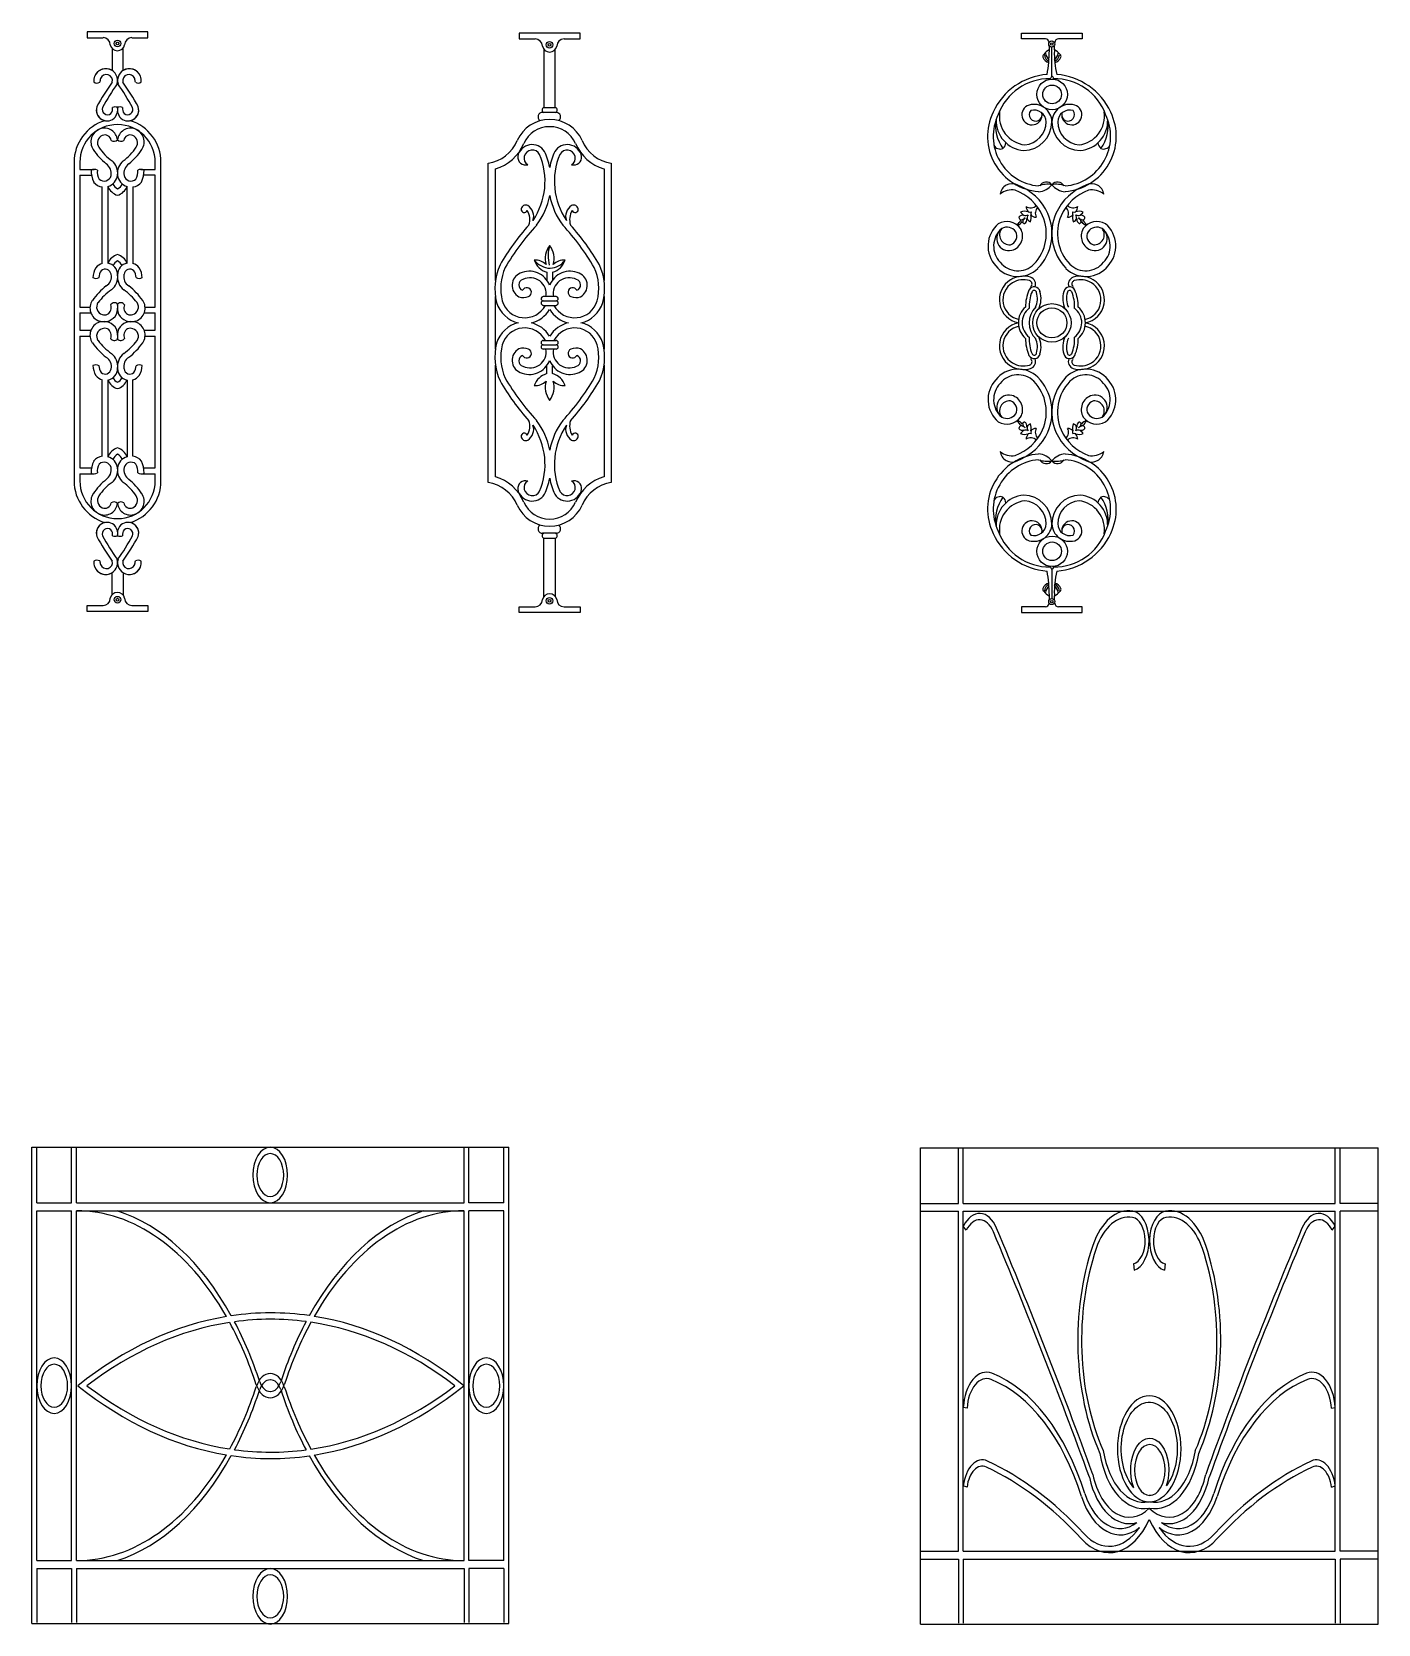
# Model space of a CAD drawing. Header units: millimetres. Extents: x 2621 to 26934, y 11979 to 27988.
# Drawn here: x 2782 to 5605, y 15714 to 19052 of the extents above; entities that cross this region are included whole.
import ezdxf

# ---------------------------------------------------------------- set-up
doc = ezdxf.new("R2010")
doc.units = ezdxf.units.MM

# ---------------------------------------------------------------- blocks, each defined once
blk = doc.blocks.new('A$C1EE02DB1')
for p, q in [((86, 675), (15.2, 675)), ((15.2, 675), (15.2, 668.2)), ((15.2, 668.2), (33.7, 668.2)), ((67.3, 668.2), (86, 668.2)), ((86, 668.2), (86, 675)), ((44.3, 655.6), (44.3, 630)), ((57, 630), (57, 656)), ((0, 523.1), (0, 151.9)), ((6.7, 523.1), (6.7, 514.8)), ((94.5, 514.8), (94.5, 523.1)), ((101.2, 151.9), (101.2, 523.1)), ((6.7, 514.8), (23.5, 514.8)), ((6.7, 507.9), (20.4, 507.9)), ((6.7, 507.9), (6.7, 354.4)), ((77.8, 514.8), (94.5, 514.8)), ((94.5, 507.9), (80.8, 507.9)), ((94.5, 354.4), (94.5, 507.9)), ((32.7, 405.3), (32.7, 494.4)), ((39.4, 494.9), (39.4, 405.6)), ((61.8, 405.6), (61.8, 494.9)), ((68.6, 494.4), (68.6, 405.3)), ((6.7, 354.4), (18.6, 354.4)), ((82.6, 354.4), (94.5, 354.4)), ((6.7, 347.6), (19.7, 347.6)), ((6.7, 347.6), (6.7, 327.4)), ((81.6, 347.6), (94.5, 347.6)), ((94.5, 327.4), (94.5, 347.6)), ((6.7, 327.4), (19.7, 327.4)), ((6.7, 320.6), (18.6, 320.6)), ((6.7, 320.6), (6.7, 167.1)), ((81.6, 327.4), (94.5, 327.4)), ((82.6, 320.6), (94.5, 320.6)), ((94.5, 167.1), (94.5, 320.6)), ((32.7, 180.6), (32.7, 269.7)), ((39.4, 269.4), (39.4, 180.1)), ((61.8, 269.4), (61.8, 180.1)), ((68.6, 180.6), (68.6, 269.7)), ((6.7, 167.1), (20.4, 167.1)), ((81, 167.1), (94.5, 167.1)), ((6.7, 160.2), (23.5, 160.2)), ((6.7, 160.2), (6.7, 151.9)), ((78.1, 160.2), (94.5, 160.2)), ((94.5, 151.9), (94.5, 160.2)), ((44.3, 19.4), (44.3, 45)), ((57, 45), (57, 19)), ((15.2, 0), (15.2, 6.7)), ((15.2, 6.7), (33.7, 6.7)), ((67.3, 6.7), (86, 6.7)), ((86, 6.7), (86, 0)), ((86, 0), (15.2, 0))]:
    blk.add_line(p, q)
for centre, radius in [((50.5, 661.4), 3.86), ((50.5, 661.4), 1.63), ((50.5, 13.6), 3.86), ((50.5, 13.6), 1.63)]:
    blk.add_circle(centre, radius)
for centre, radius, start, end in [((33.7, 659.8), 8.44, 0, 90), ((67.3, 659.8), 8.44, 90, 180), ((50.5, 661.5), 8.52, 191.3974, 348.6026), ((36.9, 618.3), 13.8, 57.5157, 158.8669), ((36.9, 618.3), 13.8, 343.268, 158.8669), ((64.4, 618.3), 13.8, 21.1331, 196.732), ((64.4, 618.3), 13.8, 21.1331, 122.4843), ((36.8, 618), 13.9, 157.3777, 185.4973), ((36.8, 618), 13.9, 157.3777, 185.4973), ((26.7, 621.3), 5.91, 231.2273, 301.6952), ((26.7, 621.3), 5.91, 231.2273, 301.6952), ((275.2, 450.6), 284.1, 144.3003, 151.0912), ((275.2, 450.6), 284.1, 144.3003, 151.0912), ((109.4, 602.3), 80.8, 166.9436, 170.0541), ((109.4, 602.3), 80.8, 166.9436, 170.0541), ((37.5, 618), 7.25, 346.6911, 159.7743), ((37.5, 618), 7.25, 346.6911, 159.7743), ((308.8, 436.1), 314.2, 145.43, 151.2912), ((-207.6, 436.1), 314.2, 28.7088, 34.57), ((63.8, 618), 7.25, 20.2257, 193.3089), ((63.8, 618), 7.25, 20.2257, 193.3089), ((-174, 450.6), 284.1, 28.9088, 35.6997), ((-174, 450.6), 284.1, 28.9088, 35.6997), ((-8.1, 602.3), 80.8, 9.9459, 13.0564), ((-8.1, 602.3), 80.8, 9.9459, 13.0564), ((74.5, 621.3), 5.91, 238.3048, 308.7727), ((74.5, 621.3), 5.91, 238.3048, 308.7727), ((64.4, 618), 13.9, 354.5027, 22.6223), ((64.4, 618), 13.9, 354.5027, 22.6223), ((38.4, 583.8), 12.5, 160.9912, 258.2495), ((38.4, 583.8), 12.5, 160.9912, 321.3143), ((39, 584.7), 6.2, 157.8604, 308.5879), ((36.2, 585.4), 8.66, 320.208, 10.4545), ((47.9, 577.9), 9.59, 73.6182, 109.6901), ((35.3, 584.7), 15.5, 326.1326, 9.1249), ((65.9, 584.7), 15.5, 170.8751, 213.8674), ((53.3, 577.9), 9.59, 70.3099, 106.3818), ((62.8, 583.8), 12.5, 218.6857, 19.0088), ((65, 585.4), 8.66, 169.5455, 219.792), ((62.3, 584.7), 6.2, 231.4121, 22.1396), ((62.8, 583.8), 12.5, 281.7505, 19.0088), ((50.6, 523.1), 50.6, 106.9469, 180), ((50.6, 523.1), 43.9, 0, 180), ((35.8, 546.7), 16.2, 109.941, 213.1398), ((35.4, 547.5), 15.3, 6.3186, 109.479), ((65.8, 547.5), 15.3, 70.521, 173.6814), ((50.6, 523.1), 50.6, 0, 73.0531), ((65.4, 546.7), 16.2, 326.8602, 70.059), ((81.3, 576.6), 70.5, 213.2552, 231.5489), ((36.8, 545.8), 9.48, 115.224, 213.6181), ((75.7, 570.6), 55.6, 212.7793, 235.476), ((35.7, 547.1), 7.82, 10.8685, 111.7365), ((46.6, 553.1), 5.57, 233.8518, 315.5755), ((54.6, 553.1), 5.57, 224.4245, 306.1482), ((25.6, 570.6), 55.6, 304.524, 327.2207), ((65.6, 547.1), 7.82, 68.2635, 169.1315), ((20, 576.6), 70.5, 308.4511, 326.7448), ((64.4, 545.8), 9.48, 326.3819, 64.776), ((29.3, 509.9), 14, 350.3761, 54.5278), ((31.2, 510.2), 19.6, 354.3305, 48.4318), ((70.1, 510.2), 19.6, 131.5682, 185.6695), ((72, 509.9), 14, 125.4722, 189.6239), ((23.3, 507.2), 7.61, 59.5933, 117.7386), ((51, 513.4), 31.2, 179.094, 205.4578), ((43.7, 511.8), 16.7, 173.2411, 210.1625), ((34.9, 509.8), 8.53, 229.0105, 344.6945), ((35, 510), 15.8, 286.4617, 353.4265), ((66.3, 510), 15.8, 186.5735, 253.5383), ((66.4, 509.8), 8.53, 195.3055, 310.9895), ((57.5, 511.8), 16.7, 329.8375, 6.7589), ((78, 507.2), 7.61, 62.2614, 120.4067), ((50.3, 513.4), 31.2, 334.5422, 0.906), ((35, 510), 15.8, 219.4969, 261.7334), ((55.6, 501.3), 17.4, 201.516, 253.3503), ((56.7, 502.9), 12.5, 203.0275, 240.9035), ((44.6, 502.9), 12.5, 299.0965, 336.9725), ((45.6, 501.3), 17.4, 286.6497, 338.484), ((66.3, 510), 15.8, 278.2666, 320.5031), ((55.6, 398.9), 17.4, 106.6497, 157.4012), ((56.7, 397.3), 12.5, 119.0965, 153.9413), ((45.6, 398.9), 17.4, 22.5988, 73.3503), ((44.6, 397.3), 12.5, 26.0587, 60.9035), ((44.2, 388.1), 22.3, 147.3632, 178.5803), ((36.7, 391.9), 14, 106.4257, 143.6918), ((41.1, 389.3), 12.1, 142.2004, 182.2897), ((36.2, 391.6), 6.98, 8.379, 131.8246), ((31.2, 389.7), 12.3, 300.5816, 13.511), ((36.7, 391.9), 14, 0.2184, 78.5182), ((31.6, 389.6), 19.2, 308.0247, 6.9427), ((69.7, 389.6), 19.2, 173.0573, 231.9753), ((64.6, 391.9), 14, 101.4818, 179.7816), ((70.1, 389.7), 12.3, 166.489, 239.4184), ((65.1, 391.6), 6.98, 48.1754, 171.621), ((64.6, 391.9), 14, 36.3082, 73.5743), ((60.1, 389.3), 12.1, 357.7103, 37.7996), ((57.1, 388.1), 22.3, 1.4197, 32.6368), ((92.3, 310.4), 87.9, 128.5982, 143.8854), ((25.3, 395), 7.15, 241.3593, 301.3999), ((83.9, 316.5), 70.7, 124.8953, 142.3512), ((17.4, 316.5), 70.7, 37.6488, 55.1047), ((9, 310.4), 87.9, 36.1146, 51.4018), ((76, 395), 7.15, 238.6001, 298.6407), ((34.7, 353.4), 16.2, 146.8602, 250.059), ((35.3, 354.5), 9.06, 145.4578, 253.646), ((46.9, 354.5), 5.02, 42.0023, 149.0697), ((34.8, 353.8), 8.5, 340.2581, 22.9375), ((23, 354.9), 27.8, 341.6527, 6.176), ((78.3, 354.9), 27.8, 173.824, 198.3473), ((54.4, 354.5), 5.02, 30.9303, 137.9977), ((66.5, 353.8), 8.5, 157.0625, 199.7419), ((65.9, 354.5), 9.06, 286.354, 34.5422), ((66.5, 353.4), 16.2, 289.941, 33.1398), ((34.7, 321.6), 16.2, 109.941, 213.1398), ((34.6, 354.3), 16.9, 251.6066, 331.0249), ((34.6, 320.7), 16.9, 28.9751, 108.3934), ((35.7, 352.4), 7.19, 245.8955, 347.9781), ((66.7, 354.3), 16.9, 208.9751, 288.3934), ((66.7, 320.7), 16.9, 71.6066, 151.0249), ((65.5, 352.4), 7.19, 192.0219, 294.1045), ((66.5, 321.6), 16.2, 326.8602, 70.059), ((35.3, 320.5), 9.06, 106.354, 214.5422), ((83.9, 358.5), 70.7, 217.6488, 235.1047), ((35.7, 322.6), 7.19, 12.0219, 114.1045), ((34.8, 321.2), 8.5, 337.0625, 19.7419), ((46.9, 320.5), 5.02, 210.9303, 317.9977), ((23, 320.1), 27.8, 353.824, 18.3473), ((78.3, 320.1), 27.8, 161.6527, 186.176), ((54.4, 320.5), 5.02, 222.0023, 329.0697), ((17.4, 358.5), 70.7, 304.8953, 322.3512), ((66.5, 321.2), 8.5, 160.2581, 202.9375), ((65.5, 322.6), 7.19, 65.8955, 167.9781), ((65.9, 320.5), 9.06, 325.4578, 73.646), ((92.3, 364.6), 87.9, 216.1146, 231.4018), ((31.6, 285.4), 19.2, 353.0573, 51.9753), ((69.7, 285.4), 19.2, 128.0247, 186.9427), ((9, 364.6), 87.9, 308.5982, 323.8854), ((25.3, 280), 7.15, 58.6001, 118.6407), ((44.2, 286.9), 22.3, 181.4197, 212.6368), ((41.1, 285.7), 12.1, 177.7103, 217.7996), ((36.2, 283.4), 6.98, 228.1754, 351.621), ((31.2, 285.3), 12.3, 346.489, 59.4184), ((36.7, 283.1), 14, 281.4818, 359.7816), ((64.6, 283.1), 14, 180.2184, 258.5182), ((70.1, 285.3), 12.3, 120.5816, 193.511), ((65.1, 283.4), 6.98, 188.379, 311.8246), ((60.1, 285.7), 12.1, 322.2004, 2.2897), ((76, 280), 7.15, 61.3593, 121.3999), ((57.1, 286.9), 22.3, 327.3632, 358.5803), ((36.7, 283.1), 14, 216.3082, 253.5743), ((55.6, 276.1), 17.4, 202.5988, 253.3503), ((56.7, 277.7), 12.5, 206.0587, 240.9035), ((44.6, 277.7), 12.5, 299.0965, 333.9413), ((45.6, 276.1), 17.4, 286.6497, 337.4012), ((64.6, 283.1), 14, 286.4257, 323.6918), ((55.6, 173.7), 17.4, 106.6497, 158.484), ((45.6, 173.7), 17.4, 21.516, 73.3503), ((51, 161.6), 31.2, 154.5422, 180.906), ((35, 165), 15.8, 98.2666, 140.5031), ((43.7, 163.2), 16.7, 149.8375, 186.7589), ((34.9, 165.2), 8.53, 15.3055, 130.9895), ((29.3, 165.1), 14, 305.4722, 9.6239), ((35, 165), 15.8, 6.5735, 73.5383), ((56.7, 172.1), 12.5, 119.0965, 156.9725), ((44.6, 172.1), 12.5, 23.0275, 60.9035), ((66.3, 165), 15.8, 106.4617, 173.4265), ((72, 165.1), 14, 170.3761, 234.5278), ((66.4, 165.2), 8.53, 49.0105, 164.6945), ((66.3, 165), 15.8, 39.4969, 81.7334), ((57.5, 163.2), 16.7, 353.2411, 30.1625), ((50.3, 161.6), 31.2, 359.094, 25.4578), ((50.6, 151.9), 50.6, 180, 253.0531), ((50.6, 151.9), 43.9, 180, 0), ((23.3, 167.8), 7.61, 242.2614, 300.4067), ((81.3, 98.4), 70.5, 128.4511, 146.7448), ((75.7, 104.4), 55.6, 124.524, 147.2207), ((31.2, 164.8), 19.6, 311.5682, 5.6695), ((70.1, 164.8), 19.6, 174.3305, 228.4318), ((25.6, 104.4), 55.6, 32.7793, 55.476), ((20, 98.4), 70.5, 33.2552, 51.5489), ((50.6, 151.9), 50.6, 286.9469, 0), ((78, 167.8), 7.61, 239.5933, 297.7386), ((35.8, 128.3), 16.2, 146.8602, 250.059), ((36.8, 129.2), 9.48, 146.3819, 244.776), ((64.4, 129.2), 9.48, 295.224, 33.6181), ((65.4, 128.3), 16.2, 289.941, 33.1398), ((35.4, 127.5), 15.3, 250.521, 353.6814), ((35.7, 127.9), 7.82, 248.2635, 349.1315), ((46.6, 121.9), 5.57, 44.4245, 126.1482), ((54.6, 121.9), 5.57, 53.8518, 135.5755), ((65.8, 127.5), 15.3, 186.3186, 289.479), ((65.6, 127.9), 7.82, 190.8685, 291.7365), ((38.4, 91.2), 12.5, 38.6857, 199.0088), ((38.4, 91.2), 12.5, 101.7505, 199.0088), ((39, 90.3), 6.2, 51.4121, 202.1396), ((36.2, 89.6), 8.66, 349.5455, 39.792), ((35.3, 90.3), 15.5, 350.8751, 33.8674), ((65.9, 90.3), 15.5, 146.1326, 189.1249), ((62.8, 91.2), 12.5, 340.9912, 141.3143), ((65, 89.6), 8.66, 140.208, 190.4545), ((62.3, 90.3), 6.2, 337.8604, 128.5879), ((62.8, 91.2), 12.5, 340.9912, 78.2495), ((275.2, 224.4), 284.1, 208.9088, 215.6997), ((275.2, 224.4), 284.1, 208.9088, 215.6997), ((308.8, 238.9), 314.2, 208.7088, 214.57), ((47.9, 97.1), 9.59, 250.3099, 286.3818), ((53.3, 97.1), 9.59, 253.6182, 289.6901), ((-207.6, 238.9), 314.2, 325.43, 331.2912), ((-174, 224.4), 284.1, 324.3003, 331.0912), ((-174, 224.4), 284.1, 324.3003, 331.0912), ((36.8, 57), 13.9, 174.5027, 202.6223), ((36.8, 57), 13.9, 174.5027, 202.6223), ((26.7, 53.7), 5.91, 58.3048, 128.7727), ((26.7, 53.7), 5.91, 58.3048, 128.7727), ((36.9, 56.7), 13.8, 201.1331, 16.732), ((109.4, 72.7), 80.8, 189.9459, 193.0564), ((109.4, 72.7), 80.8, 189.9459, 193.0564), ((37.5, 57), 7.25, 200.2257, 13.3089), ((37.5, 57), 7.25, 200.2257, 13.3089), ((64.4, 56.7), 13.8, 163.268, 338.8669), ((63.8, 57), 7.25, 166.6911, 339.7743), ((63.8, 57), 7.25, 166.6911, 339.7743), ((-8.1, 72.7), 80.8, 346.9436, 350.0541), ((-8.1, 72.7), 80.8, 346.9436, 350.0541), ((74.5, 53.7), 5.91, 51.2273, 121.6952), ((74.5, 53.7), 5.91, 51.2273, 121.6952), ((64.4, 57), 13.9, 337.3777, 5.4973), ((64.4, 57), 13.9, 337.3777, 5.4973), ((36.9, 56.7), 13.8, 201.1331, 302.4843), ((64.4, 56.7), 13.8, 237.5157, 338.8669), ((50.5, 13.5), 8.52, 11.3974, 168.6026), ((33.7, 15.2), 8.44, 270, 0), ((67.3, 15.2), 8.44, 180, 270)]:
    blk.add_arc(centre, radius, start, end)
blk = doc.blocks.new('A$C3F6F24D5')
for p, q in [((107.1, 675), (36.3, 675)), ((36.3, 675), (36.3, 668.2)), ((36.3, 668.2), (54.8, 668.2)), ((88.4, 668.2), (107.1, 668.2)), ((107.1, 668.2), (107.1, 675)), ((64.9, 656.2), (64.9, 588.4)), ((78.2, 588.4), (78.2, 656.2)), ((79.5, 582.6), (63.5, 582.6)), ((64.9, 588.4), (78.5, 588.4)), ((0, 151.4), (0, 523.6)), ((143.4, 523.6), (143.4, 151.4)), ((8.4, 386.9), (8.4, 516.8)), ((135, 516.8), (135, 386.9)), ((68.3, 396.6), (68.3, 387.4)), ((75.1, 396.6), (75.1, 387.4)), ((8.4, 306.7), (8.4, 368.3)), ((79.3, 368), (64.1, 368)), ((64.1, 363), (79.3, 363)), ((64.1, 357.9), (79.3, 357.9)), ((135, 368.3), (135, 306.7)), ((64.1, 317.1), (79.3, 317.1)), ((64.1, 312), (79.3, 312)), ((79.3, 307), (64.1, 307)), ((8.4, 158.2), (8.4, 288.1)), ((68.3, 278.4), (68.3, 287.6)), ((75.1, 278.4), (75.1, 287.6)), ((135, 288.1), (135, 158.2)), ((79.5, 92.4), (63.5, 92.4)), ((64.9, 86.6), (78.5, 86.6)), ((64.9, 18.8), (64.9, 86.6)), ((78.2, 86.6), (78.2, 18.8)), ((36.3, 0), (36.3, 6.7)), ((36.3, 6.7), (54.8, 6.7)), ((88.4, 6.7), (107.1, 6.7)), ((107.1, 6.7), (107.1, 0)), ((107.1, 0), (36.3, 0))]:
    blk.add_line(p, q)
for centre, radius in [((71.6, 661.4), 3.86), ((71.6, 661.4), 1.63), ((71.6, 13.6), 3.86), ((71.6, 13.6), 1.63)]:
    blk.add_circle(centre, radius)
for centre, radius, start, end in [((54.8, 659.8), 8.44, 0, 90), ((88.4, 659.8), 8.44, 90, 180), ((71.6, 661.5), 8.52, 191.3974, 348.6026), ((63.3, 577.5), 5.12, 87.5382, 235.9314), ((66, 585.5), 3.09, 110.8393, 249.1607), ((77.4, 585.5), 3.09, 290.8393, 69.1607), ((79.2, 577.3), 5.3, 310.9854, 86.7443), ((71.7, 533), 41.4, 23.9767, 156.0233), ((71.7, 533), 33, 24.1349, 155.8651), ((-6.2, 566.5), 43.4, 278.2285, 337.3998), ((-6.2, 566.5), 51.8, 286.4145, 337.2765), ((51.3, 527.9), 17.2, 32.4435, 168.2462), ((51.5, 529.1), 9.66, 28.7749, 166.1228), ((92.1, 527.9), 17.2, 11.7538, 147.5565), ((92, 529.1), 9.66, 13.8772, 151.2251), ((149.6, 566.5), 51.8, 202.7235, 253.5855), ((149.6, 566.5), 43.4, 202.6002, 261.7715), ((43.8, 530.7), 9.29, 175.733, 285.0089), ((50.5, 529.3), 8.67, 165.6106, 240.0194), ((-15, 502.4), 81.3, 325.8814, 22.6675), ((-12, 502.2), 85.3, 11.0848, 24.1832), ((155.4, 502.2), 85.3, 155.8168, 168.9152), ((158.5, 502.4), 81.3, 157.3325, 214.1186), ((99.7, 530.7), 9.29, 254.9911, 4.267), ((92.9, 529.3), 8.67, 299.9806, 14.3894), ((-12, 502.2), 85.3, 323.3993, 348.9152), ((155.4, 502.2), 85.3, 191.0848, 216.6007), ((42.2, 469.6), 3.65, 170.3075, 338.7702), ((43.7, 469.4), 5.18, 62.5756, 171.0645), ((28.7, 457.9), 19.9, 341.1207, 31.5921), ((38.7, 461.7), 14.4, 340.3274, 59.0569), ((104.7, 461.7), 14.4, 120.9431, 199.6726), ((114.8, 457.9), 19.9, 148.4079, 198.8793), ((99.7, 469.4), 5.18, 8.9355, 117.4244), ((101.3, 469.6), 3.65, 201.2298, 9.6925), ((252.4, 267.6), 275.3, 138.1005, 150.0434), ((252.4, 267.6), 268.5, 136.8369, 149.9794), ((-108.9, 267.6), 268.5, 30.0206, 43.1631), ((-108.9, 267.6), 275.3, 29.9566, 41.8995), ((90.8, 412.7), 24.3, 141.6175, 197.6176), ((114.2, 415.1), 44.3, 163.4123, 193.7409), ((52.6, 412.7), 24.3, 342.3824, 38.3825), ((55.1, 393.2), 17.4, 44.1799, 94.4131), ((73.8, 427), 26, 219.4498, 266.6366), ((74.5, 417.6), 21.9, 198.9576, 253.7097), ((70.8, 424.5), 23.4, 273.6198, 323.4345), ((69, 417.6), 21.9, 286.2903, 341.0424), ((88.3, 393.2), 17.4, 85.5869, 135.8201), ((72.8, 377.6), 65, 155.0272, 194.5781), ((72.8, 377.6), 58.2, 155.31, 194.4769), ((43.1, 381.2), 15.2, 112.1253, 241.626), ((47.9, 372.1), 25.5, 21.2666, 114.4408), ((49, 371.3), 18.7, 349.8731, 116.9432), ((95.5, 372.1), 25.5, 65.5592, 158.7334), ((94.4, 371.3), 18.7, 63.0568, 190.1269), ((100.3, 381.2), 15.2, 298.374, 67.8747), ((70.7, 377.6), 58.2, 345.5231, 24.69), ((70.7, 377.6), 65, 345.4219, 24.9728), ((42.3, 381.7), 6.6, 106.0688, 250.1994), ((45, 373.1), 5.38, 292.2697, 154.448), ((98.5, 373.1), 5.38, 25.552, 247.7303), ((101.1, 381.7), 6.6, 289.8006, 73.9312), ((42.6, 370.8), 34.1, 196.2764, 257.5355), ((42.6, 370.8), 27.4, 196.48, 331.884), ((41.1, 382.5), 15.6, 250.5687, 292.4425), ((42.6, 370.8), 34.1, 282.4645, 328.4832), ((64.3, 365.5), 2.54, 94.3219, 265.6781), ((64.3, 360.5), 2.54, 94.3219, 265.6781), ((100.8, 370.8), 34.1, 211.5168, 257.5355), ((100.8, 370.8), 27.4, 208.116, 343.52), ((79.1, 365.5), 2.54, 274.3219, 85.6781), ((79.1, 360.5), 2.54, 274.3219, 85.6781), ((102.4, 382.5), 15.6, 247.5575, 289.4313), ((100.8, 370.8), 34.1, 282.4645, 343.7236), ((42.6, 304.2), 34.1, 102.4645, 163.7236), ((42.6, 304.2), 34.1, 31.5168, 77.5355), ((100.8, 304.2), 34.1, 102.4645, 148.4832), ((100.8, 304.2), 34.1, 16.2764, 77.5355), ((42.6, 304.2), 27.4, 28.116, 163.52), ((64.3, 314.5), 2.54, 94.3219, 265.6781), ((100.8, 304.2), 27.4, 16.48, 151.884), ((79.1, 314.5), 2.54, 274.3219, 85.6781), ((72.8, 297.4), 65, 165.4219, 204.9728), ((72.8, 297.4), 58.2, 165.5231, 204.69), ((43.1, 293.8), 15.2, 118.374, 247.8747), ((42.3, 293.3), 6.6, 109.8006, 253.9312), ((41.1, 292.5), 15.6, 67.5575, 109.4313), ((45, 301.9), 5.38, 205.552, 67.7303), ((49, 303.7), 18.7, 243.0568, 10.1269), ((64.3, 309.5), 2.54, 94.3219, 265.6781), ((94.4, 303.7), 18.7, 169.8731, 296.9432), ((79.1, 309.5), 2.54, 274.3219, 85.6781), ((98.5, 301.9), 5.38, 112.2697, 334.448), ((102.4, 292.5), 15.6, 70.5687, 112.4425), ((101.1, 293.3), 6.6, 286.0688, 70.1994), ((100.3, 293.8), 15.2, 292.1253, 61.626), ((70.7, 297.4), 58.2, 335.31, 14.4769), ((70.7, 297.4), 65, 335.0272, 14.5781), ((47.9, 302.9), 25.5, 245.5592, 338.7334), ((74.5, 257.4), 21.9, 106.2903, 161.0424), ((95.5, 302.9), 25.5, 201.2666, 294.4408), ((69, 257.4), 21.9, 18.9576, 73.7097), ((252.4, 407.4), 275.3, 209.9566, 221.8995), ((252.4, 407.4), 268.5, 210.0206, 223.1631), ((55.1, 281.8), 17.4, 265.5869, 315.8201), ((90.8, 262.3), 24.3, 162.3824, 218.3825), ((52.6, 262.3), 24.3, 321.6175, 17.6176), ((88.3, 281.8), 17.4, 224.1799, 274.4131), ((-108.9, 407.4), 268.5, 316.8369, 329.9794), ((-108.9, 407.4), 275.3, 318.1005, 330.0434), ((28.7, 217.1), 19.9, 328.4079, 18.8793), ((-12, 172.8), 85.3, 11.0848, 36.6007), ((155.4, 172.8), 85.3, 143.3993, 168.9152), ((114.8, 217.1), 19.9, 161.1207, 211.5921), ((42.2, 205.4), 3.65, 21.2298, 189.6925), ((43.7, 205.6), 5.18, 188.9355, 297.4244), ((38.7, 213.3), 14.4, 300.9431, 19.6726), ((-15, 172.6), 81.3, 337.3325, 34.1186), ((158.5, 172.6), 81.3, 145.8814, 202.6675), ((104.7, 213.3), 14.4, 160.3274, 239.0569), ((99.7, 205.6), 5.18, 242.5756, 351.0645), ((101.3, 205.4), 3.65, 350.3075, 158.7702), ((-6.2, 108.5), 43.4, 22.6002, 81.7715), ((-6.2, 108.5), 51.8, 22.7235, 73.5855), ((43.8, 144.3), 9.29, 74.9911, 184.267), ((50.5, 145.7), 8.67, 119.9806, 194.3894), ((-12, 172.8), 85.3, 335.8168, 348.9152), ((155.4, 172.8), 85.3, 191.0848, 204.1832), ((99.7, 144.3), 9.29, 355.733, 105.0089), ((92.9, 145.7), 8.67, 345.6106, 60.0194), ((149.6, 108.5), 51.8, 106.4145, 157.2765), ((149.6, 108.5), 43.4, 98.2285, 157.3998), ((51.3, 147.1), 17.2, 191.7538, 327.5565), ((51.5, 145.9), 9.66, 193.8772, 331.2251), ((92.1, 147.1), 17.2, 212.4435, 348.2462), ((92, 145.9), 9.66, 208.7749, 346.1228), ((71.7, 142), 41.4, 203.9767, 336.0233), ((71.7, 142), 33, 204.1349, 335.8651), ((63.3, 97.5), 5.12, 124.0686, 272.4618), ((79.2, 97.7), 5.3, 273.2557, 49.0146), ((66, 89.5), 3.09, 110.8393, 249.1607), ((77.4, 89.5), 3.09, 290.8393, 69.1607), ((71.6, 13.5), 8.52, 11.3974, 168.6026), ((54.8, 15.2), 8.44, 270, 0), ((88.4, 15.2), 8.44, 180, 270)]:
    blk.add_arc(centre, radius, start, end)
blk = doc.blocks.new('A$C432751DD')
for p, q in [((39.5, 668.3), (39.5, 675.1)), ((39.5, 675.1), (110.2, 675.1)), ((67.3, 668.3), (39.5, 668.3)), ((110.2, 668.3), (82.5, 668.3)), ((110.2, 675.1), (110.2, 668.3)), ((74.9, 644.5), (74.8, 658.8)), ((74.9, 624.9), (74.9, 644.5)), ((74.9, 50.2), (74.9, 30.5)), ((74.9, 30.5), (74.8, 16.3)), ((67.3, 6.7), (39.5, 6.7)), ((39.5, 6.7), (39.5, 0)), ((110.2, 6.7), (82.5, 6.7)), ((110.2, 0), (110.2, 6.7)), ((39.5, 0), (110.2, 0))]:
    blk.add_line(p, q)
for centre, radius in [((74.7, 662.3), 3.51), ((74.7, 662.3), 1.49), ((75.1, 603.6), 17.8), ((75.1, 603.6), 10.9), ((74.9, 337.5), 22.4), ((74.9, 337.5), 17.5), ((75.1, 71.4), 17.8), ((75.1, 71.4), 10.9), ((74.7, 12.8), 3.51), ((74.7, 12.8), 1.49)]:
    blk.add_circle(centre, radius)
for centre, radius, start, end in [((67.3, 664.1), 4.22, 0, 90), ((82.5, 664.1), 4.22, 90, 180), ((66.7, 648), 2.55, 123.5146, 208.3859), ((84.1, 634.1), 24.7, 120.2582, 139.5435), ((74.2, 649.8), 8.04, 181.183, 249.391), ((80.2, 653.3), 12.8, 187.6627, 227.2225), ((-101.4, 657.6), 173.4, 349.7647, 359.0184), ((33.7, 657.4), 38.4, 355.8347, 4.1738), ((102.2, 658.2), 24.7, 175.4061, 188.6879), ((181.3, 650.9), 103.6, 178.0145, 193.4792), ((69.5, 653.3), 12.8, 310.8205, 352.3373), ((65.6, 634.1), 24.7, 40.4565, 59.8396), ((75.5, 649.8), 8.04, 288.0602, 358.817), ((83, 648), 2.55, 331.6141, 56.4854), ((74, 650.7), 10.3, 201.9204, 253.8326), ((75.7, 650.7), 10.3, 284.2661, 338.0796), ((75.1, 551.5), 75.5, 94.4554, 155.4411), ((72, 558.4), 63.5, 89.2271, 160.0307), ((61.5, 631.6), 15, 319.2426, 333.3219), ((72.2, 620.9), 4.81, 11.2902, 56.1453), ((77.8, 558.4), 63.5, 19.9693, 90.7729), ((74.7, 551.5), 75.5, 24.5589, 85.5446), ((64.4, 554.7), 64.5, 154.0747, 265.5994), ((64.4, 554.7), 57.9, 153.997, 265.0983), ((47.6, 578.4), 34, 171.7652, 262.5919), ((51.7, 579.9), 11.8, 106.5539, 9.3399), ((54, 571.1), 20.9, 1.1599, 105.569), ((56, 580.1), 7.53, 140.6238, 13.4526), ((54, 571.1), 14.2, 2.2889, 105.315), ((95.8, 571.1), 20.9, 74.431, 178.8401), ((95.8, 571.1), 14.2, 74.685, 177.7111), ((93.8, 580.1), 7.53, 166.5474, 39.3762), ((98.1, 579.9), 11.8, 170.6601, 73.4461), ((85.4, 554.7), 64.5, 274.4006, 25.9253), ((85.4, 554.7), 57.9, 274.9017, 26.003), ((102.2, 578.4), 34, 277.4081, 8.2348), ((53.9, 566.8), 44.6, 170.1804, 216.0066), ((45, 573.1), 35.1, 177.8448, 265.3169), ((41.2, 571.8), 33.7, 271.6757, 359.521), ((41, 571.9), 27.2, 274.6472, 359.6526), ((108.6, 571.8), 33.7, 180.479, 268.3243), ((108.8, 571.9), 27.2, 180.3474, 265.3528), ((104.8, 573.1), 35.1, 274.6831, 2.1552), ((95.9, 566.8), 44.6, 323.9934, 9.8196), ((14.6, 548.1), 8.15, 207.4817, 293.063), ((12.3, 547.7), 8.98, 308.2367, 357.855), ((137.5, 547.7), 8.98, 182.145, 231.7633), ((135.1, 548.1), 8.15, 246.937, 332.5183), ((68.3, 493), 8.57, 39.3871, 151.2341), ((81.5, 493), 8.57, 28.7659, 140.6129), ((28.3, 485.8), 13.8, 63.2181, 173.549), ((28.1, 471.4), 21, 78.9751, 130.3989), ((12.5, 438.9), 56.6, 24.2617, 69.7373), ((12.5, 438.9), 63.2, 24.2225, 69.6583), ((69.8, 470.1), 28.8, 79.9421, 111.1347), ((58, 511.7), 21.5, 273.8184, 321.7722), ((79.9, 470.1), 28.8, 68.8653, 100.0579), ((91.8, 511.7), 21.5, 218.2278, 266.1816), ((137.2, 438.9), 63.2, 110.3417, 155.7775), ((137.2, 438.9), 56.6, 110.2627, 155.7383), ((121.5, 485.8), 13.8, 6.451, 116.7819), ((121.6, 471.4), 21, 49.6011, 101.0249), ((43.3, 457.2), 10.3, 67.3766, 118.3101), ((59.6, 485.4), 28.5, 222.1305, 233.116), ((50.2, 481.4), 9.92, 236.5449, 312.0982), ((59.8, 475.2), 15.2, 187.8654, 214.2782), ((49.4, 477.5), 10.9, 257.6946, 276.9126), ((61.4, 464.8), 10.9, 170.0919, 189.3099), ((65, 465), 9.51, 132.8309, 207.9047), ((16.8, 441.6), 58.2, 315.8073, 23.5548), ((132.9, 441.6), 58.2, 156.4452, 224.1927), ((84.8, 465), 9.51, 332.0953, 47.1691), ((99.6, 481.4), 9.92, 227.9018, 303.4551), ((100.4, 477.5), 10.9, 263.0874, 282.3054), ((88.4, 464.8), 10.9, 350.6901, 9.9081), ((90, 475.2), 15.2, 325.7218, 352.1346), ((106.5, 457.2), 10.3, 61.6899, 112.6234), ((90.2, 485.4), 28.5, 306.884, 317.8695), ((34.2, 427), 33.8, 130.175, 223.0754), ((34.2, 426.9), 27.2, 130.8923, 223.9926), ((24.8, 435.9), 14.3, 126.0021, 283.5289), ((22.4, 435.8), 19.7, 35.8744, 120.4429), ((25.6, 440.2), 11.7, 141.6923, 274.8196), ((22.4, 435.8), 13.1, 37.0816, 117.2405), ((23.8, 438.5), 17, 284.6641, 31.1934), ((11.3, 472.1), 31.1, 318.1654, 331.6437), ((33.1, 459.4), 8.16, 279.4924, 330.8484), ((41.1, 456.7), 6.08, 76.8519, 140.3232), ((40.1, 460.8), 3.71, 183.6042, 247.5544), ((37.7, 466.9), 9.54, 275.2351, 310.2185), ((43.8, 456.7), 3.71, 200.4821, 260.6354), ((46.1, 454.9), 5.25, 115.0708, 178.4212), ((44.1, 468.6), 6.13, 247.7229, 300.7356), ((39.9, 458.1), 5.94, 303.0651, 8.239), ((52, 461.7), 6.77, 203.9158, 252.5019), ((52, 459.9), 5.86, 144.5818, 199.8144), ((37.3, 459.9), 13.5, 339.597, 14.3098), ((57.5, 471.1), 10.7, 227.6364, 264.6387), ((16.8, 441.6), 51.6, 315.8826, 23.5121), ((132.9, 441.6), 51.6, 156.4879, 224.1174), ((92.2, 471.1), 10.7, 275.3613, 312.3636), ((112.5, 459.9), 13.5, 165.6902, 200.403), ((97.8, 461.7), 6.77, 287.4981, 336.0842), ((97.8, 459.9), 5.86, 340.1856, 35.4182), ((105.7, 468.6), 6.13, 239.2644, 292.2771), ((109.9, 458.1), 5.94, 171.761, 236.9349), ((112.1, 466.9), 9.54, 229.7815, 264.7649), ((103.7, 454.9), 5.25, 1.5788, 64.9292), ((106, 456.7), 3.71, 279.3646, 339.5179), ((108.7, 456.7), 6.08, 39.6768, 103.1481), ((126, 438.5), 17, 148.8066, 255.3359), ((116.6, 459.4), 8.16, 209.1516, 260.5076), ((109.7, 460.8), 3.71, 292.4456, 356.3958), ((138.5, 472.1), 31.1, 208.3563, 221.8346), ((127.4, 435.8), 19.7, 59.5571, 144.1256), ((127.4, 435.8), 13.1, 62.7595, 142.9184), ((125, 435.9), 14.3, 256.4711, 53.9979), ((124.2, 440.2), 11.7, 265.1804, 38.3077), ((115.6, 426.9), 27.2, 316.0074, 49.1077), ((115.6, 427), 33.8, 316.9246, 49.825), ((23.8, 438.5), 10.4, 285.5029, 29.7369), ((126, 438.5), 10.4, 150.2631, 254.4971), ((35.3, 424.5), 26.4, 218.4396, 314.5219), ((114.4, 424.5), 26.4, 225.4781, 321.5604), ((35.3, 424.5), 33.1, 218.6123, 314.6616), ((41.8, 362.9), 29, 73.5095, 121.0295), ((47.3, 382.6), 8.56, 337.6697, 71.1568), ((114.4, 424.5), 33.1, 225.3384, 321.3877), ((102.5, 382.6), 8.56, 108.8432, 202.3303), ((108, 362.9), 29, 58.9705, 106.4905), ((41.1, 364.3), 27.4, 121.3765, 258.8518), ((41.1, 364.3), 23.3, 121.4073, 258.8518), ((41.8, 362.9), 24.9, 73.7295, 121.0006), ((92.5, 356.6), 48.3, 156.9071, 180.8724), ((54.3, 372.6), 6.84, 10.0719, 154.0475), ((92.5, 356.6), 44.2, 157.0687, 182.8998), ((47.3, 382.6), 4.42, 337.6697, 70.1957), ((51.5, 379.8), 1.17, 94.2938, 251.9102), ((54.3, 372.6), 2.71, 5.8433, 152.3128), ((34.5, 365.8), 23.5, 334.4895, 17.5903), ((34.5, 365.8), 27.7, 334.4895, 16.8774), ((115.3, 365.8), 27.7, 163.1226, 205.5105), ((95.5, 372.6), 6.84, 25.9525, 169.9281), ((115.3, 365.8), 23.5, 162.4097, 205.5105), ((95.5, 372.6), 2.71, 27.6872, 174.1567), ((57.2, 356.6), 44.2, 357.1002, 22.9313), ((102.5, 382.6), 4.42, 109.8043, 202.3303), ((98.3, 379.8), 1.17, 288.0898, 85.7062), ((108, 362.9), 24.9, 58.9994, 106.2705), ((57.2, 356.6), 48.3, 359.1276, 23.0929), ((108.7, 364.3), 23.3, 281.1482, 58.5927), ((108.7, 364.3), 27.4, 281.1482, 58.6235), ((58.8, 338.1), 23, 129.344, 181.6057), ((61.2, 337.6), 21.1, 127.145, 180.3216), ((74.9, 337.5), 26.6, 135.3867, 224.8597), ((88.6, 337.6), 21.1, 359.6784, 52.855), ((90.9, 338.1), 23, 358.3943, 50.656), ((41.1, 310.7), 27.4, 101.1482, 238.6235), ((60.3, 337.8), 24.5, 180.7651, 228.991), ((61.5, 337.8), 21.4, 180.8828, 232.4585), ((88.3, 337.8), 21.4, 307.5415, 359.1172), ((89.5, 337.8), 24.5, 311.009, 359.2349), ((108.7, 310.7), 27.4, 301.3765, 78.8518), ((41.1, 310.7), 23.3, 101.1482, 238.5927), ((92.5, 318.6), 48.3, 179.1276, 203.0929), ((92.5, 318.6), 44.2, 177.1002, 202.9313), ((34.5, 309.4), 23.5, 342.4097, 25.5105), ((34.5, 309.4), 27.7, 343.1226, 25.5105), ((115.3, 309.4), 27.7, 154.4895, 196.8774), ((115.3, 309.4), 23.5, 154.4895, 197.5903), ((57.2, 318.6), 44.2, 337.0687, 2.8998), ((57.2, 318.6), 48.3, 336.9071, 0.8724), ((108.7, 310.7), 23.3, 301.4073, 78.8518), ((54.3, 302.6), 6.84, 205.9525, 349.9281), ((54.3, 302.6), 2.71, 207.6872, 354.1567), ((95.5, 302.6), 6.84, 190.0719, 334.0475), ((95.5, 302.6), 2.71, 185.8433, 332.3128), ((35.3, 250.6), 33.1, 45.3384, 141.3877), ((41.8, 312.2), 29, 238.9705, 286.4905), ((41.8, 312.2), 24.9, 238.9994, 286.2705), ((47.3, 292.4), 4.42, 289.8043, 22.3303), ((47.3, 292.4), 8.56, 288.8432, 22.3303), ((51.5, 295.3), 1.17, 108.0898, 265.7062), ((114.4, 250.6), 33.1, 38.6123, 134.6616), ((102.5, 292.4), 8.56, 157.6697, 251.1568), ((102.5, 292.4), 4.42, 157.6697, 250.1957), ((98.3, 295.3), 1.17, 274.2938, 71.9102), ((108, 312.2), 29, 253.5095, 301.0295), ((108, 312.2), 24.9, 253.7295, 301.0006), ((34.2, 248.1), 33.8, 136.9246, 229.825), ((34.2, 248.1), 27.2, 136.0074, 229.1077), ((35.3, 250.6), 26.4, 45.4781, 141.5604), ((16.8, 233.5), 51.6, 336.4879, 44.1174), ((16.8, 233.5), 58.2, 336.4452, 44.1927), ((132.9, 233.5), 58.2, 135.8073, 203.5548), ((132.9, 233.5), 51.6, 135.8826, 203.5121), ((114.4, 250.6), 26.4, 38.4396, 134.5219), ((115.6, 248.1), 27.2, 310.8923, 43.9926), ((115.6, 248.1), 33.8, 310.175, 43.0754), ((24.8, 239.1), 14.3, 76.4711, 233.9979), ((25.6, 234.9), 11.7, 85.1804, 218.3077), ((23.8, 236.5), 10.4, 330.2631, 74.4971), ((23.8, 236.5), 17, 328.8066, 75.3359), ((126, 236.5), 17, 104.6641, 211.1934), ((126, 236.5), 10.4, 105.5029, 209.7369), ((125, 239.1), 14.3, 306.0021, 103.5289), ((124.2, 234.9), 11.7, 321.6923, 94.8196), ((22.4, 239.3), 19.7, 239.5571, 324.1256), ((22.4, 239.3), 13.1, 242.7595, 322.9184), ((11.3, 202.9), 31.1, 28.3563, 41.8346), ((33.1, 215.6), 8.16, 29.1516, 80.5076), ((116.6, 215.6), 8.16, 99.4924, 150.8484), ((138.5, 202.9), 31.1, 138.1654, 151.6437), ((127.4, 239.3), 19.7, 215.8744, 300.4429), ((127.4, 239.3), 13.1, 217.0816, 297.2405), ((12.5, 236.2), 56.6, 290.2627, 335.7383), ((12.5, 236.2), 63.2, 290.3417, 335.7775), ((40.1, 214.3), 3.71, 112.4456, 176.3958), ((41.1, 218.4), 6.08, 219.6768, 283.1481), ((59.6, 189.6), 28.5, 126.884, 137.8695), ((43.3, 217.8), 10.3, 241.6899, 292.6234), ((37.7, 208.1), 9.54, 49.7815, 84.7649), ((43.8, 218.3), 3.71, 99.3646, 159.5179), ((46.1, 220.2), 5.25, 181.5788, 244.9292), ((44.1, 206.5), 6.13, 59.2644, 112.2771), ((39.9, 217), 5.94, 351.761, 56.9349), ((59.8, 199.8), 15.2, 145.7218, 172.1346), ((52, 213.4), 6.77, 107.4981, 156.0842), ((52, 215.1), 5.86, 160.1856, 215.4182), ((49.4, 197.6), 10.9, 83.0874, 102.3054), ((37.3, 215.1), 13.5, 345.6902, 20.403), ((57.5, 203.9), 10.7, 95.3613, 132.3636), ((61.4, 210.3), 10.9, 170.6901, 189.9081), ((65, 210.1), 9.51, 152.0953, 227.1691), ((137.2, 236.2), 63.2, 204.2225, 249.6583), ((137.2, 236.2), 56.6, 204.2617, 249.7373), ((84.8, 210.1), 9.51, 312.8309, 27.9047), ((92.2, 203.9), 10.7, 47.6364, 84.6387), ((112.5, 215.1), 13.5, 159.597, 194.3098), ((88.4, 210.3), 10.9, 350.0919, 9.3099), ((100.4, 197.6), 10.9, 77.6946, 96.9126), ((97.8, 213.4), 6.77, 23.9158, 72.5019), ((97.8, 215.1), 5.86, 324.5818, 19.8144), ((105.7, 206.5), 6.13, 67.7229, 120.7356), ((106.5, 217.8), 10.3, 247.3766, 298.3101), ((90, 199.8), 15.2, 7.8654, 34.2782), ((109.9, 217), 5.94, 123.0651, 188.239), ((103.7, 220.2), 5.25, 295.0708, 358.4212), ((112.1, 208.1), 9.54, 95.2351, 130.2185), ((106, 218.3), 3.71, 20.4821, 80.6354), ((108.7, 218.4), 6.08, 256.8519, 320.3232), ((90.2, 189.6), 28.5, 42.1305, 53.116), ((109.7, 214.3), 3.71, 3.6042, 67.5544), ((28.3, 189.2), 13.8, 186.451, 296.7819), ((28.1, 203.6), 21, 229.6011, 281.0249), ((50.2, 193.6), 9.92, 47.9018, 123.4551), ((99.6, 193.6), 9.92, 56.5449, 132.0982), ((121.5, 189.2), 13.8, 243.2181, 353.549), ((121.6, 203.6), 21, 258.9751, 310.3989), ((64.4, 120.4), 64.5, 94.4006, 205.9253), ((64.4, 120.4), 57.9, 94.9017, 206.003), ((58, 163.3), 21.5, 38.2278, 86.1816), ((69.8, 205), 28.8, 248.8653, 280.0579), ((68.3, 182.1), 8.57, 208.7659, 320.6129), ((91.8, 163.3), 21.5, 93.8184, 141.7722), ((79.9, 205), 28.8, 259.9421, 291.1347), ((81.5, 182.1), 8.57, 219.3871, 331.2341), ((85.4, 120.4), 64.5, 334.0747, 85.5994), ((85.4, 120.4), 57.9, 333.997, 85.0983), ((14.6, 126.9), 8.15, 66.937, 152.5183), ((53.9, 108.2), 44.6, 143.9934, 189.8196), ((45, 101.9), 35.1, 94.6831, 182.1552), ((47.6, 96.6), 34, 97.4081, 188.2348), ((12.3, 127.4), 8.98, 2.145, 51.7633), ((41.2, 103.2), 33.7, 0.479, 88.3243), ((41, 103.2), 27.2, 0.3474, 85.3528), ((108.6, 103.2), 33.7, 91.6757, 179.521), ((108.8, 103.2), 27.2, 94.6472, 179.6526), ((102.2, 96.6), 34, 351.7652, 82.5919), ((104.8, 101.9), 35.1, 357.8448, 85.3169), ((137.5, 127.4), 8.98, 128.2367, 177.855), ((135.1, 126.9), 8.15, 27.4817, 113.063), ((95.9, 108.2), 44.6, 350.1804, 36.0066), ((72, 116.7), 63.5, 199.9693, 270.7729), ((51.7, 95.1), 11.8, 350.6601, 253.4461), ((54, 103.9), 20.9, 254.431, 358.8401), ((56, 95), 7.53, 346.5474, 219.3762), ((54, 103.9), 14.2, 254.685, 357.7111), ((95.8, 103.9), 20.9, 181.1599, 285.569), ((77.8, 116.7), 63.5, 269.2271, 340.0307), ((95.8, 103.9), 14.2, 182.2889, 285.315), ((93.8, 95), 7.53, 320.6238, 193.4526), ((98.1, 95.1), 11.8, 286.5539, 189.3399), ((75.1, 123.6), 75.5, 204.5589, 265.5446), ((74.7, 123.6), 75.5, 274.4554, 335.4411), ((-101.4, 17.5), 173.4, 0.9816, 10.2353), ((61.5, 43.5), 15, 26.6781, 40.7574), ((72.2, 54.2), 4.81, 303.8547, 348.7098), ((181.3, 24.1), 103.6, 166.5208, 181.9855), ((66.7, 27), 2.55, 151.6141, 236.4854), ((74, 24.4), 10.3, 106.1674, 158.0796), ((84.1, 40.9), 24.7, 220.4565, 239.7418), ((74.2, 25.3), 8.04, 110.609, 178.817), ((80.2, 21.7), 12.8, 132.7775, 172.3373), ((33.7, 17.7), 38.4, 355.8262, 4.1653), ((102.2, 16.8), 24.7, 171.3121, 184.5939), ((69.5, 21.7), 12.8, 7.6627, 49.1795), ((75.5, 25.3), 8.04, 1.183, 71.9398), ((65.6, 40.9), 24.7, 300.1604, 319.5435), ((75.7, 24.4), 10.3, 21.9204, 75.7339), ((83, 27), 2.55, 303.5146, 28.3859), ((67.3, 11), 4.22, 270, 0), ((82.5, 11), 4.22, 180, 270)]:
    blk.add_arc(centre, radius, start, end)
blk = doc.blocks.new('A$C6F346B46')
for p, q in [((0, 1.1), (0, 999.6)), ((0, 999.6), (1000, 999.6)), ((10.4, 883.1), (10.4, 999.6)), ((83.3, 883.1), (83.3, 999.6)), ((93.8, 883.1), (93.8, 999.6)), ((906.3, 883.1), (906.3, 999.6)), ((916.7, 883.1), (916.7, 999.6)), ((989.6, 883.1), (989.6, 999.6)), ((1000, 1.1), (1000, 999.6)), ((10.4, 883.1), (83.3, 883.1)), ((93.8, 883.1), (906.3, 883.1)), ((989.6, 883.1), (916.7, 883.1)), ((10.4, 133.1), (10.4, 866.4)), ((10.4, 866.4), (83.3, 866.4)), ((83.3, 133.1), (83.3, 866.4)), ((93.8, 133.1), (93.8, 866.4)), ((93.8, 866.4), (906.3, 866.4)), ((906.3, 133.1), (906.3, 866.4)), ((916.7, 133.1), (916.7, 866.4)), ((989.6, 866.4), (916.7, 866.4)), ((989.6, 133.1), (989.6, 866.4)), ((10.4, 133.1), (83.3, 133.1)), ((10.4, 116.4), (10.4, 3.1)), ((10.4, 116.4), (83.3, 116.4)), ((83.3, 116.4), (83.3, 3.1)), ((93.8, 133.1), (906.3, 133.1)), ((93.8, 116.4), (906.3, 116.4)), ((93.8, 116.4), (93.8, 3.1)), ((906.3, 116.4), (906.3, 3.1)), ((989.6, 133.1), (916.7, 133.1)), ((916.7, 116.4), (916.7, 3.1)), ((989.6, 116.4), (916.7, 116.4)), ((989.6, 116.4), (989.6, 3.1)), ((0, 1.1), (1000, 1.1))]:
    blk.add_line(p, q)
at = {"extrusion": (0, 0, -1)}
for centre, major_axis in [((500, 941.4), (0, 58.3)), ((500, 941.4), (0, 45)), ((46.9, 499.7), (0, 58.3)), ((46.9, 499.7), (0, 45)), ((953.1, 499.7), (0, 58.3)), ((953.1, 499.7), (0, 45)), ((500, 58.1), (0, 58.3)), ((500, 58.1), (0, 45))]:
    blk.add_ellipse(centre, major_axis=major_axis, ratio=0.625, dxfattribs=at)
for centre, major_axis, start_param, end_param in [((94.1, 186.5), (0, 679.9), -0.831382, 0.000848), ((94.1, 186.5), (0, 693.2), -0.845684, -0.196453), ((905.9, 186.5), (0, 693.2), 0.196453, 0.845684), ((905.9, 186.5), (0, 679.9), -0.000848, 0.831382), ((501.4, -798), (0, 1450.4), 0.103204, 0.462927), ((501.4, -798), (0, 1450.4), -0.088816, 0.091787), ((501.4, -799.2), (0, 1438.2), -0.082038, 0.085059), ((501.4, -798), (0, 1450.4), -0.462927, -0.100265), ((501.4, -799.2), (0, 1438.2), 0.09643, 0.44379), ((94.1, 186.5), (0, 679.9), -1.088559, -0.855598), ((94.1, 186.5), (0, 693.2), -1.088559, -0.869392), ((905.9, 186.5), (0, 693.2), 0.868707, 1.088559), ((905.9, 186.5), (0, 679.9), 0.854804, 1.088559), ((501.4, -799.2), (0, 1438.2), -0.44379, -0.093439), ((498.8, 474), (0, 51), -0.037469, 1.088559), ((498.8, 525.5), (0, 51), 2.053034, 3.179061), ((498.8, 474), (0, 37.7), -0.037469, 1.088559), ((498.8, 525.5), (0, 37.7), 2.053034, 3.179061), ((501.2, 474), (0, 51), -1.088559, 0.037469), ((501.2, 525.5), (0, 51), 3.104124, 4.230151), ((501.2, 474), (0, 37.7), -1.088559, 0.037469), ((501.2, 525.5), (0, 37.7), 3.104124, 4.230151), ((501.4, 1797.4), (0, 1450.4), 2.678666, 3.038389), ((501.4, 1798.6), (0, 1438.2), 2.697803, 3.045163), ((94.1, 812.9), (0, 679.9), 3.997191, 4.230151), ((94.1, 812.9), (0, 693.2), 4.010984, 4.230151), ((905.9, 812.9), (0, 693.2), 2.053034, 2.272886), ((905.9, 812.9), (0, 679.9), 2.053034, 2.286789), ((501.4, 1798.6), (0, 1438.2), 3.235032, 3.585382), ((501.4, 1797.4), (0, 1450.4), 3.241857, 3.60452), ((94.1, 812.9), (0, 679.9), 3.140745, 3.972974), ((94.1, 812.9), (0, 693.2), 3.338046, 3.987277), ((501.4, 1797.4), (0, 1450.4), 3.049805, 3.230409), ((501.4, 1798.6), (0, 1438.2), 3.056534, 3.22363), ((905.9, 812.9), (0, 693.2), 2.295909, 2.945139), ((905.9, 812.9), (0, 679.9), 2.310211, 3.14244)]:
    blk.add_ellipse(centre, major_axis=major_axis, ratio=0.625, start_param=start_param, end_param=end_param)
for centre, start_param, end_param in [((51.5, -595.4), 0.046563, 0.047283), ((948.5, -595.4), 6.235903, 6.236623)]:
    blk.add_ellipse(centre, major_axis=(0, 1078.4), ratio=0.625, start_param=start_param, end_param=end_param, dxfattribs=at)
blk = doc.blocks.new('A$C505C2B46')
for p, q in [((0, 0), (0, 998.5)), ((0, 998.5), (960, 998.5)), ((80, 881.9), (80, 998.5)), ((90, 881.9), (90, 998.5)), ((870, 881.9), (870, 998.5)), ((880, 881.9), (880, 998.5)), ((960, 0), (960, 998.5)), ((0, 881.9), (80, 881.9)), ((90, 881.9), (870, 881.9)), ((960, 881.9), (880, 881.9)), ((0, 865.3), (80, 865.3)), ((80, 152.7), (80, 865.3)), ((90, 152.7), (90, 865.3)), ((90, 865.3), (870, 865.3)), ((870, 152.7), (870, 865.3)), ((880, 152.7), (880, 865.3)), ((960, 865.3), (880, 865.3)), ((96.2, 825.5), (90, 833.9)), ((863.8, 825.5), (870, 833.9)), ((446.9, 755), (448.2, 741.8)), ((513.1, 755), (511.8, 741.8)), ((98, 452.5), (90, 453.7)), ((862, 452.5), (870, 453.7)), ((97.9, 287.1), (90, 289.7)), ((862.1, 287.1), (870, 289.7)), ((0, 152.7), (80, 152.7)), ((0, 136), (80, 136)), ((80, 136), (80, 1.9)), ((90, 152.7), (870, 152.7)), ((90, 136), (870, 136)), ((90, 136), (90, 1.9)), ((870, 136), (870, 1.9)), ((960, 152.7), (880, 152.7)), ((960, 136), (880, 136)), ((880, 136), (880, 1.9)), ((0, 0), (960, 0))]:
    blk.add_line(p, q)
for centre, major_axis, start_param, end_param in [((436.8, 722.5), (0, 144.2), -0.103874, 1.052835), ((523.2, 722.5), (0, 144.2), -1.052835, 0.103874), ((124, 788.2), (0, 72.7), -0.960433, 0.891584), ((124, 788.2), (0, 59.4), -0.960433, 0.891584), ((436.8, 722.5), (0, 130.9), -0.103874, 1.052835), ((441.9, 803.6), (0, 49.3), 3.310044, 6.179311), ((441.9, 803.6), (0, 62.6), 3.310044, 6.179311), ((518.1, 803.6), (0, 62.6), 0.103874, 2.973141), ((518.1, 803.6), (0, 49.3), 0.103874, 2.973141), ((523.2, 722.5), (0, 130.9), -1.052835, 0.103874), ((836, 788.2), (0, 72.7), -0.891584, 0.960433), ((836, 788.2), (0, 59.4), -0.891584, 0.960433), ((-4491.4, -4592.3), (0, 9446.7), -1.025443, -0.960433), ((-4491.4, -4592.3), (0, 9460), -1.025583, -0.960433), ((5451.4, -4592.3), (0, 9460), 0.960433, 1.025583), ((5451.4, -4592.3), (0, 9446.7), 0.960433, 1.025443), ((571.7, 594.4), (0, 402.8), 1.052835, 2.198881), ((571.7, 594.4), (0, 389.5), 1.052835, 2.205011), ((388.3, 594.4), (0, 389.5), 4.078174, 5.23035), ((388.3, 594.4), (0, 402.8), 4.084304, 5.23035), ((138.8, 446.3), (0, 81.7), -0.232315, 1.479125), ((138.8, 446.3), (0, 68.4), -0.232315, 1.479125), ((81.7, 44.1), (0, 481.6), -1.088774, -0.232315), ((81.7, 44.1), (0, 494.9), -1.088508, -0.232315), ((878.3, 44.1), (0, 494.9), 0.232315, 1.088508), ((878.3, 44.1), (0, 481.6), 0.232315, 1.088774), ((821.2, 446.3), (0, 81.7), -1.479125, 0.232315), ((821.2, 446.3), (0, 68.4), -1.479125, 0.232315), ((129.7, 276.8), (0, 67.4), -0.270451, 1.377899), ((-52.6, -819.2), (0, 1204.7), -0.578235, -0.270451), ((468.3, 401.7), (0, 159.8), 1.849392, 3.26428), ((468.3, 401.7), (0, 146.5), 1.833519, 3.26428), ((491.7, 401.7), (0, 159.8), 3.018905, 4.433794), ((491.7, 401.7), (0, 146.5), 3.018905, 4.449666), ((1012.6, -819.2), (0, 1204.7), 0.270451, 0.578235), ((830.3, 276.8), (0, 67.4), -1.377899, 0.270451), ((129.7, 276.8), (0, 54.1), -0.270451, 1.377899), ((-52.6, -819.2), (0, 1191.3), -0.578235, -0.270451), ((438.2, 359.3), (0, 148.8), 1.92334, 3.320739), ((438.2, 359.3), (0, 135.5), 1.914049, 3.681316), ((521.8, 359.3), (0, 135.5), 2.601869, 4.369137), ((521.8, 359.3), (0, 148.8), 2.962447, 4.359846), ((1012.6, -819.2), (0, 1191.3), 0.270451, 0.578235), ((830.3, 276.8), (0, 54.1), -1.377899, 0.270451), ((419.2, 341.8), (0, 154.8), 2.072043, 3.588937), ((419.2, 341.8), (0, 141.4), 2.072923, 3.565624), ((540.8, 341.8), (0, 154.8), 2.694248, 4.211142), ((540.8, 341.8), (0, 141.4), 2.717561, 4.210263), ((395.9, 326.1), (0, 176.3), 2.563358, 4.061035), ((395.9, 326.1), (0, 163), 2.563358, 3.848535), ((564.1, 326.1), (0, 176.3), 2.222151, 3.719828), ((564.1, 326.1), (0, 163), 2.43465, 3.719828)]:
    blk.add_ellipse(centre, major_axis=major_axis, ratio=0.6, start_param=start_param, end_param=end_param)
at = {"extrusion": (0, 0, -1)}
for centre, major_axis, start_param, end_param in [((49.4, -596.5), (0, 1078.4), 0.046563, 0.047283), ((49.4, -596.5), (0, 1078.4), 0.046563, 0.047283), ((910.6, -596.5), (0, 1078.4), 6.235903, 6.236623), ((480, 367.4), (0, 97.8), 3.722108, 8.7709), ((481, 323), (0, 66.7), 4.11869, 8.374319), ((480, 367.4), (0, 97.8), 3.069939, 3.139884)]:
    blk.add_ellipse(centre, major_axis=major_axis, ratio=0.6, start_param=start_param, end_param=end_param, dxfattribs=at)
for centre, major_axis in [((480, 367.4), (0, 111.1)), ((481, 323), (0, 53.3))]:
    blk.add_ellipse(centre, major_axis=major_axis, ratio=0.6, dxfattribs=at)

msp = doc.modelspace()

# ---------------------------------------------------------------- block references
at = {"xscale": 1.8, "yscale": 1.8, "zscale": 1.8}
for name, p in [('A$C1EE02DB1', (2870.4, 17837)), ('A$C3F6F24D5', (3738.7, 17834.4)), ('A$C432751DD', (4786.2, 17834.4))]:
    msp.add_blockref(name, p, dxfattribs=at)
for name, p in [('A$C6F346B46', (2781.8, 15713.8)), ('A$C505C2B46', (4645.2, 15713.8))]:
    msp.add_blockref(name, p)

doc.saveas('drawing.dxf')
